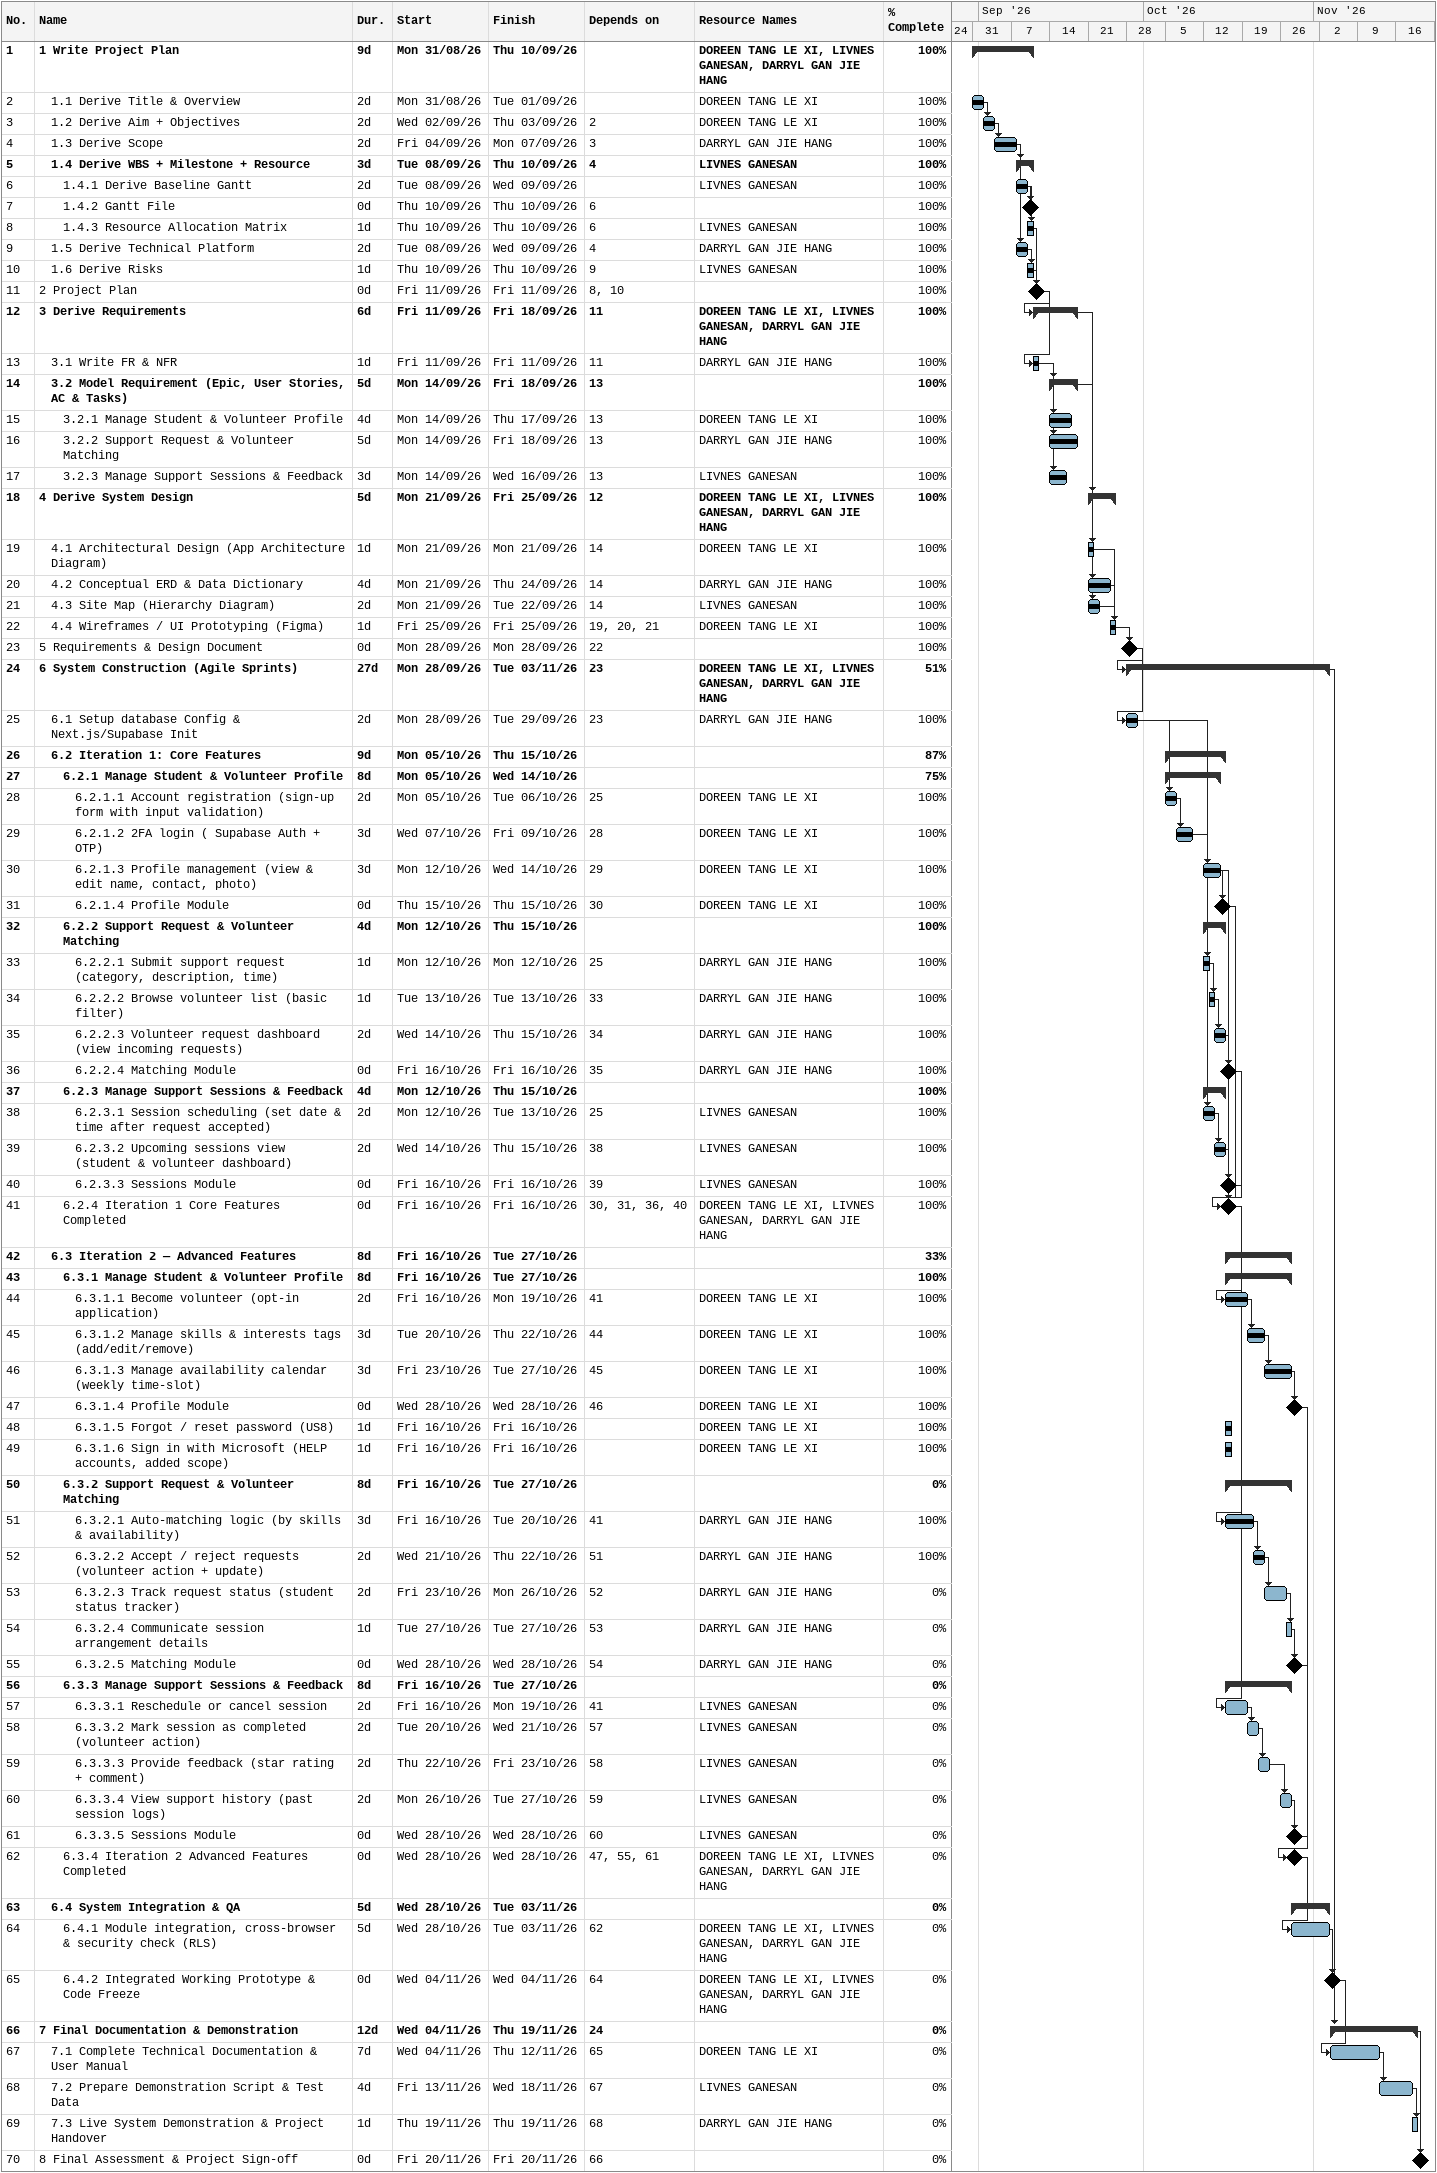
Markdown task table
| ID | Level | Task | Duration | Start | Finish | Predecessors | Resources | % complete |
|---|---|---|---|---|---|---|---|---|
| 1 | 1 | **1 Write Project Plan** | 9d | 2026-08-31 | 2026-09-10 |  | DOREEN TANG LE XI, LIVNES GANESAN, DARRYL GAN JIE HANG | 100 |
| 2 | 2 | 1.1 Derive Title & Overview | 2d | 2026-08-31 | 2026-09-01 |  | DOREEN TANG LE XI | 100 |
| 3 | 2 | 1.2 Derive Aim + Objectives | 2d | 2026-09-02 | 2026-09-03 | 2 | DOREEN TANG LE XI | 100 |
| 4 | 2 | 1.3 Derive Scope | 2d | 2026-09-04 | 2026-09-07 | 3 | DARRYL GAN JIE HANG | 100 |
| 5 | 2 | **1.4 Derive WBS + Milestone + Resource** | 3d | 2026-09-08 | 2026-09-10 | 4 | LIVNES GANESAN | 100 |
| 6 | 3 | 1.4.1 Derive Baseline Gantt | 2d | 2026-09-08 | 2026-09-09 |  | LIVNES GANESAN | 100 |
| 7 | 3 | 1.4.2 Gantt File | 0d | 2026-09-10 | 2026-09-10 | 6 |  | 100 |
| 8 | 3 | 1.4.3 Resource Allocation Matrix | 1d | 2026-09-10 | 2026-09-10 | 6 | LIVNES GANESAN | 100 |
| 9 | 2 | 1.5 Derive Technical Platform | 2d | 2026-09-08 | 2026-09-09 | 4 | DARRYL GAN JIE HANG | 100 |
| 10 | 2 | 1.6 Derive Risks | 1d | 2026-09-10 | 2026-09-10 | 9 | LIVNES GANESAN | 100 |
| 11 | 1 | 2 Project Plan | 0d | 2026-09-11 | 2026-09-11 | 8, 10 |  | 100 |
| 12 | 1 | **3 Derive Requirements** | 6d | 2026-09-11 | 2026-09-18 | 11 | DOREEN TANG LE XI, LIVNES GANESAN, DARRYL GAN JIE HANG | 100 |
| 13 | 2 | 3.1 Write FR & NFR | 1d | 2026-09-11 | 2026-09-11 | 11 | DARRYL GAN JIE HANG | 100 |
| 14 | 2 | **3.2 Model Requirement (Epic, User Stories, AC & Tasks)** | 5d | 2026-09-14 | 2026-09-18 | 13 |  | 100 |
| 15 | 3 | 3.2.1 Manage Student & Volunteer Profile | 4d | 2026-09-14 | 2026-09-17 | 13 | DOREEN TANG LE XI | 100 |
| 16 | 3 | 3.2.2 Support Request & Volunteer Matching | 5d | 2026-09-14 | 2026-09-18 | 13 | DARRYL GAN JIE HANG | 100 |
| 17 | 3 | 3.2.3 Manage Support Sessions & Feedback | 3d | 2026-09-14 | 2026-09-16 | 13 | LIVNES GANESAN | 100 |
| 18 | 1 | **4 Derive System Design** | 5d | 2026-09-21 | 2026-09-25 | 12 | DOREEN TANG LE XI, LIVNES GANESAN, DARRYL GAN JIE HANG | 100 |
| 19 | 2 | 4.1 Architectural Design (App Architecture Diagram) | 1d | 2026-09-21 | 2026-09-21 | 14 | DOREEN TANG LE XI | 100 |
| 20 | 2 | 4.2 Conceptual ERD & Data Dictionary | 4d | 2026-09-21 | 2026-09-24 | 14 | DARRYL GAN JIE HANG | 100 |
| 21 | 2 | 4.3 Site Map (Hierarchy Diagram) | 2d | 2026-09-21 | 2026-09-22 | 14 | LIVNES GANESAN | 100 |
| 22 | 2 | 4.4 Wireframes / UI Prototyping (Figma) | 1d | 2026-09-25 | 2026-09-25 | 19, 20, 21 | DOREEN TANG LE XI | 100 |
| 23 | 1 | 5 Requirements & Design Document | 0d | 2026-09-28 | 2026-09-28 | 22 |  | 100 |
| 24 | 1 | **6 System Construction (Agile Sprints)** | 27d | 2026-09-28 | 2026-11-03 | 23 | DOREEN TANG LE XI, LIVNES GANESAN, DARRYL GAN JIE HANG | 51 |
| 25 | 2 | 6.1 Setup database Config & Next.js/Supabase Init | 2d | 2026-09-28 | 2026-09-29 | 23 | DARRYL GAN JIE HANG | 100 |
| 26 | 2 | **6.2 Iteration 1: Core Features** | 9d | 2026-10-05 | 2026-10-15 |  |  | 87 |
| 27 | 3 | **6.2.1 Manage Student & Volunteer Profile** | 8d | 2026-10-05 | 2026-10-14 |  |  | 75 |
| 28 | 4 | 6.2.1.1 Account registration (sign-up form with input validation) | 2d | 2026-10-05 | 2026-10-06 | 25 | DOREEN TANG LE XI | 100 |
| 29 | 4 | 6.2.1.2 2FA login ( Supabase Auth + OTP) | 3d | 2026-10-07 | 2026-10-09 | 28 | DOREEN TANG LE XI | 100 |
| 30 | 4 | 6.2.1.3 Profile management (view & edit name, contact, photo) | 3d | 2026-10-12 | 2026-10-14 | 29 | DOREEN TANG LE XI | 100 |
| 31 | 4 | 6.2.1.4 Profile Module | 0d | 2026-10-15 | 2026-10-15 | 30 | DOREEN TANG LE XI | 100 |
| 32 | 3 | **6.2.2 Support Request & Volunteer Matching** | 4d | 2026-10-12 | 2026-10-15 |  |  | 100 |
| 33 | 4 | 6.2.2.1 Submit support request (category, description, time) | 1d | 2026-10-12 | 2026-10-12 | 25 | DARRYL GAN JIE HANG | 100 |
| 34 | 4 | 6.2.2.2 Browse volunteer list (basic filter) | 1d | 2026-10-13 | 2026-10-13 | 33 | DARRYL GAN JIE HANG | 100 |
| 35 | 4 | 6.2.2.3 Volunteer request dashboard (view incoming requests) | 2d | 2026-10-14 | 2026-10-15 | 34 | DARRYL GAN JIE HANG | 100 |
| 36 | 4 | 6.2.2.4 Matching Module | 0d | 2026-10-16 | 2026-10-16 | 35 | DARRYL GAN JIE HANG | 100 |
| 37 | 3 | **6.2.3 Manage Support Sessions & Feedback** | 4d | 2026-10-12 | 2026-10-15 |  |  | 100 |
| 38 | 4 | 6.2.3.1 Session scheduling (set date & time after request accepted) | 2d | 2026-10-12 | 2026-10-13 | 25 | LIVNES GANESAN | 100 |
| 39 | 4 | 6.2.3.2 Upcoming sessions view (student & volunteer dashboard) | 2d | 2026-10-14 | 2026-10-15 | 38 | LIVNES GANESAN | 100 |
| 40 | 4 | 6.2.3.3 Sessions Module | 0d | 2026-10-16 | 2026-10-16 | 39 | LIVNES GANESAN | 100 |
| 41 | 3 | 6.2.4 Iteration 1 Core Features Completed | 0d | 2026-10-16 | 2026-10-16 | 30, 31, 36, 40 | DOREEN TANG LE XI, LIVNES GANESAN, DARRYL GAN JIE HANG | 100 |
| 42 | 2 | **6.3 Iteration 2 — Advanced Features** | 8d | 2026-10-16 | 2026-10-27 |  |  | 33 |
| 43 | 3 | **6.3.1 Manage Student & Volunteer Profile** | 8d | 2026-10-16 | 2026-10-27 |  |  | 100 |
| 44 | 4 | 6.3.1.1 Become volunteer (opt-in application) | 2d | 2026-10-16 | 2026-10-19 | 41 | DOREEN TANG LE XI | 100 |
| 45 | 4 | 6.3.1.2 Manage skills & interests tags (add/edit/remove) | 3d | 2026-10-20 | 2026-10-22 | 44 | DOREEN TANG LE XI | 100 |
| 46 | 4 | 6.3.1.3 Manage availability calendar (weekly time-slot) | 3d | 2026-10-23 | 2026-10-27 | 45 | DOREEN TANG LE XI | 100 |
| 47 | 4 | 6.3.1.4 Profile Module | 0d | 2026-10-28 | 2026-10-28 | 46 | DOREEN TANG LE XI | 100 |
| 48 | 4 | 6.3.1.5 Forgot / reset password (US8) | 1d | 2026-10-16 | 2026-10-16 |  | DOREEN TANG LE XI | 100 |
| 49 | 4 | 6.3.1.6 Sign in with Microsoft (HELP accounts, added scope) | 1d | 2026-10-16 | 2026-10-16 |  | DOREEN TANG LE XI | 100 |
| 50 | 3 | **6.3.2 Support Request & Volunteer Matching** | 8d | 2026-10-16 | 2026-10-27 |  |  | 0 |
| 51 | 4 | 6.3.2.1 Auto-matching logic (by skills & availability) | 3d | 2026-10-16 | 2026-10-20 | 41 | DARRYL GAN JIE HANG | 100 |
| 52 | 4 | 6.3.2.2 Accept / reject requests (volunteer action + update) | 2d | 2026-10-21 | 2026-10-22 | 51 | DARRYL GAN JIE HANG | 100 |
| 53 | 4 | 6.3.2.3 Track request status (student status tracker) | 2d | 2026-10-23 | 2026-10-26 | 52 | DARRYL GAN JIE HANG | 0 |
| 54 | 4 | 6.3.2.4 Communicate session arrangement details | 1d | 2026-10-27 | 2026-10-27 | 53 | DARRYL GAN JIE HANG | 0 |
| 55 | 4 | 6.3.2.5 Matching Module | 0d | 2026-10-28 | 2026-10-28 | 54 | DARRYL GAN JIE HANG | 0 |
| 56 | 3 | **6.3.3 Manage Support Sessions & Feedback** | 8d | 2026-10-16 | 2026-10-27 |  |  | 0 |
| 57 | 4 | 6.3.3.1 Reschedule or cancel session | 2d | 2026-10-16 | 2026-10-19 | 41 | LIVNES GANESAN | 0 |
| 58 | 4 | 6.3.3.2 Mark session as completed (volunteer action) | 2d | 2026-10-20 | 2026-10-21 | 57 | LIVNES GANESAN | 0 |
| 59 | 4 | 6.3.3.3 Provide feedback (star rating + comment) | 2d | 2026-10-22 | 2026-10-23 | 58 | LIVNES GANESAN | 0 |
| 60 | 4 | 6.3.3.4 View support history (past session logs) | 2d | 2026-10-26 | 2026-10-27 | 59 | LIVNES GANESAN | 0 |
| 61 | 4 | 6.3.3.5 Sessions Module | 0d | 2026-10-28 | 2026-10-28 | 60 | LIVNES GANESAN | 0 |
| 62 | 3 | 6.3.4 Iteration 2 Advanced Features Completed | 0d | 2026-10-28 | 2026-10-28 | 47, 55, 61 | DOREEN TANG LE XI, LIVNES GANESAN, DARRYL GAN JIE HANG | 0 |
| 63 | 2 | **6.4 System Integration & QA** | 5d | 2026-10-28 | 2026-11-03 |  |  | 0 |
| 64 | 3 | 6.4.1 Module integration, cross-browser & security check (RLS) | 5d | 2026-10-28 | 2026-11-03 | 62 | DOREEN TANG LE XI, LIVNES GANESAN, DARRYL GAN JIE HANG | 0 |
| 65 | 3 | 6.4.2 Integrated Working Prototype & Code Freeze | 0d | 2026-11-04 | 2026-11-04 | 64 | DOREEN TANG LE XI, LIVNES GANESAN, DARRYL GAN JIE HANG | 0 |
| 66 | 1 | **7 Final Documentation & Demonstration** | 12d | 2026-11-04 | 2026-11-19 | 24 |  | 0 |
| 67 | 2 | 7.1 Complete Technical Documentation & User Manual | 7d | 2026-11-04 | 2026-11-12 | 65 | DOREEN TANG LE XI | 0 |
| 68 | 2 | 7.2 Prepare Demonstration Script & Test Data | 4d | 2026-11-13 | 2026-11-18 | 67 | LIVNES GANESAN | 0 |
| 69 | 2 | 7.3 Live System Demonstration & Project Handover | 1d | 2026-11-19 | 2026-11-19 | 68 | DARRYL GAN JIE HANG | 0 |
| 70 | 1 | 8 Final Assessment & Project Sign-off | 0d | 2026-11-20 | 2026-11-20 | 66 |  | 0 |
